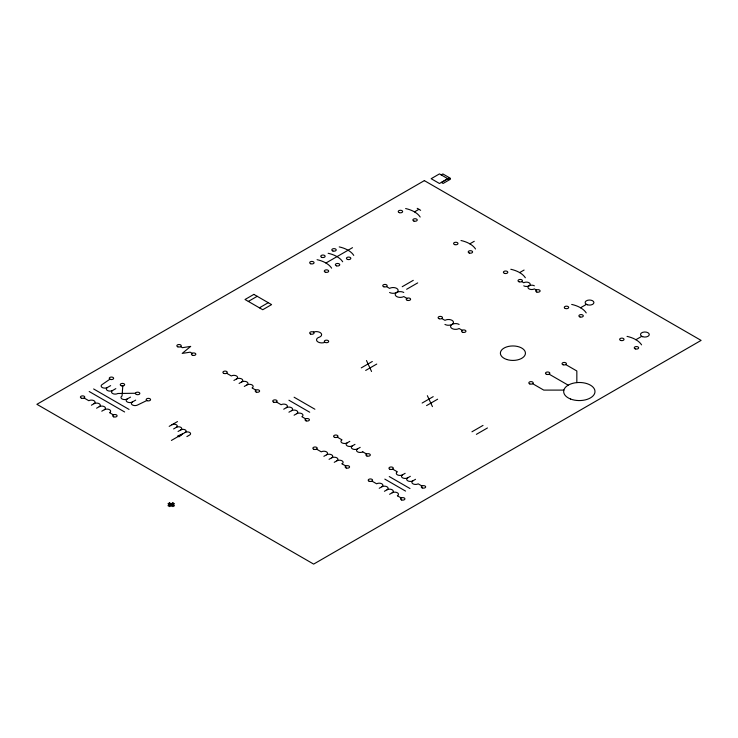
<?xml version="1.0" encoding="UTF-8"?>
<svg xmlns="http://www.w3.org/2000/svg" width="738" height="738" viewBox="0 0 738 738"><rect width="100%" height="100%" fill="white"/><g stroke="black" fill="none" stroke-linecap="round" stroke-linejoin="round"><path stroke-width="1.11" d="M122.785 385.919L122.065 395.965A3.672 2.122 0 0 0 122.065 398.963A3.672 2.122 0 0 0 127.259 398.963L130.506 397.109M109.897 379.203L102.213 384.507A3.672 2.122 0 0 0 102.213 387.496A3.672 2.122 0 0 0 107.407 387.496L110.635 385.633M441.213 174.897L442.874 173.937L450.401 178.282L448.741 179.242L439.461 173.9L431.158 178.697L439.461 183.494L447.763 178.697M248.337 301.418L257.193 296.307M325.928 263.014L352.506 247.673M414.488 211.88L418.916 209.324M107.407 387.496A3.672 2.122 0 0 0 107.407 390.494A3.672 2.122 0 0 0 112.591 390.494L115.82 388.631M259.407 307.811L268.263 302.7M91.401 405.208L93.994 403.704A3.672 2.122 0 0 1 99.187 403.704A3.672 2.122 0 0 1 99.187 406.703L96.586 408.206M101.779 411.195L104.372 409.701A3.672 2.122 0 0 1 109.565 409.701A3.672 2.122 0 0 1 109.565 412.699L113.357 414.885M127.259 398.963A3.672 2.122 0 0 0 127.259 401.961A3.672 2.122 0 0 0 132.443 401.961L135.691 400.107M469.838 243.835L474.266 241.28M233.909 380.448L236.501 378.954A3.672 2.122 0 0 1 241.695 378.954A3.672 2.122 0 0 1 241.695 381.943L239.103 383.446M402.21 286.713L413.28 280.329M169.186 426.361L177.489 421.573M406.638 289.278L417.708 282.885M244.287 386.444L246.889 384.941A3.672 2.122 0 0 1 252.073 384.941A3.672 2.122 0 0 1 252.073 387.939L255.874 390.134M173.614 428.926L176.382 427.32A3.127 1.808 0 0 1 180.81 427.32A3.127 1.808 0 0 1 180.81 429.885L178.042 431.481M171.4 440.429L185.238 432.44A3.127 1.808 0 0 1 189.666 432.44A3.127 1.808 0 0 1 189.666 434.996L186.898 436.592M519.653 272.599L524.081 270.043M283.724 409.212L286.316 407.708A3.672 2.122 0 0 1 291.51 407.708A3.672 2.122 0 0 1 291.51 410.706L288.918 412.201M361.251 367.884L372.321 361.491M365.679 370.439L376.749 364.055M294.102 415.199L296.704 413.704A3.672 2.122 0 0 1 301.888 413.704A3.672 2.122 0 0 1 301.888 416.702L305.689 418.889M580.548 307.755L586.433 304.36M323.871 456.333L326.464 454.839A3.672 2.122 0 0 1 331.657 454.839A3.672 2.122 0 0 1 331.657 457.837L329.056 459.331M337.349 437.173L342.017 439.866A3.672 2.122 0 0 0 342.017 442.865A3.672 2.122 0 0 0 347.201 442.865L349.803 441.361M422.136 403.04L433.206 396.647M347.201 442.865A3.672 2.122 0 0 0 347.201 445.863A3.672 2.122 0 0 0 352.395 445.863L354.987 444.359M426.564 405.596L437.634 399.203M334.249 462.329L336.842 460.826A3.672 2.122 0 0 1 342.035 460.826A3.672 2.122 0 0 1 342.035 463.824M352.395 445.863A3.672 2.122 0 0 0 352.395 448.852A3.672 2.122 0 0 0 357.589 448.852L360.181 447.357M471.951 431.795L483.021 425.411M635.898 339.711L641.783 336.316M379.221 488.288L381.814 486.794A3.672 2.122 0 0 1 387.007 486.794A3.672 2.122 0 0 1 387.007 489.792L384.406 491.287M392.699 469.128L397.367 471.822A3.672 2.122 0 0 0 397.367 474.82A3.672 2.122 0 0 0 402.551 474.82L405.153 473.316M476.379 434.35L487.449 427.966M402.551 474.82A3.672 2.122 0 0 0 402.551 477.818A3.672 2.122 0 0 0 407.745 477.818L410.337 476.314M389.599 494.285L392.192 492.781A3.672 2.122 0 0 1 397.385 492.781A3.672 2.122 0 0 1 397.385 495.779M407.745 477.818A3.672 2.122 0 0 0 407.745 480.807A3.672 2.122 0 0 0 412.939 480.807L415.531 479.313M146.834 400.531L137.655 404.959A3.672 2.122 0 0 1 132.443 404.959A3.672 2.122 0 0 1 132.443 401.961M135.478 393.253L117.785 393.492A3.672 2.122 0 0 1 112.591 393.492A3.672 2.122 0 0 1 112.591 390.494M563.878 390.098L543.74 390.098L532.67 383.705M417.191 208.328L420.651 210.321M521.766 281.602L523.749 282.755A3.755 2.168 0 0 1 529.063 282.755A3.755 2.168 0 0 1 529.063 285.818A3.755 2.168 0 0 0 529.063 288.89A3.755 2.168 0 0 0 534.377 288.89L536.369 290.034M565.769 364.6L576.839 370.983L576.839 382.607M549.164 374.184L568.205 385.171M386.491 286.593L389.59 288.383A5.009 2.897 0 0 1 396.675 288.383A5.009 2.897 0 0 1 396.675 292.469A5.009 2.897 0 0 0 396.675 296.556A5.009 2.897 0 0 0 403.76 296.556L406.859 298.346M441.841 318.548L444.94 320.338A5.009 2.897 0 0 1 452.025 320.338A5.009 2.897 0 0 1 452.025 324.425A5.009 2.897 0 0 0 452.025 328.511A5.009 2.897 0 0 0 459.11 328.511L462.209 330.301M294.102 397.228L314.905 409.23M288.918 400.217L309.711 412.228M180.589 346.666L182.36 347.69L190.699 346.399L182.203 353.41L190.136 352.183L192.101 353.317M226.649 373.262L231.317 375.956A3.672 2.122 0 0 1 236.501 375.956A3.672 2.122 0 0 1 236.501 378.954M276.464 402.016L281.132 404.719A3.672 2.122 0 0 1 286.316 404.719A3.672 2.122 0 0 1 286.316 407.708M362.819 451.877L366.574 454.045M421.924 486.001L418.169 483.833A3.672 2.122 0 0 1 412.939 483.805A3.672 2.122 0 0 1 412.939 480.807M389.249 476.554L410.005 488.538M384.821 479.11L405.577 491.093M316.602 449.147L321.279 451.841A3.672 2.122 0 0 1 326.464 451.841A3.672 2.122 0 0 1 326.464 454.839M342.072 463.851L345.827 466.019M371.952 481.102L376.629 483.796A3.672 2.122 0 0 1 381.814 483.796A3.672 2.122 0 0 1 381.814 486.794M397.422 495.807L401.177 497.975M93.625 388.963L129.049 409.415M89.197 391.518L124.621 411.97M84.132 398.013L88.809 400.716A3.672 2.122 0 0 1 93.994 400.716A3.672 2.122 0 0 1 93.994 403.704M171.299 503.75L172.932 504.691M169.537 504.774L171.17 505.715M427.367 395.706L432.44 406.62M366.482 360.55L371.555 371.472M403.76 292.469A5.009 2.897 0 0 0 396.675 292.469A5.009 2.897 0 0 1 389.59 292.469M171.954 424.765A3.127 1.808 0 0 1 176.382 424.765A3.127 1.808 0 0 1 176.382 427.32M180.81 429.885A3.127 1.808 0 0 1 185.238 429.885A3.127 1.808 0 0 1 185.238 432.44M99.187 406.703A3.672 2.122 0 0 1 104.372 406.703A3.672 2.122 0 0 1 104.372 409.701M387.007 489.792A3.672 2.122 0 0 1 392.192 489.792A3.672 2.122 0 0 1 392.192 492.781M331.657 457.837A3.672 2.122 0 0 1 336.842 457.837A3.672 2.122 0 0 1 336.842 460.826M362.773 451.85A3.672 2.122 0 0 1 357.589 451.85A3.672 2.122 0 0 1 357.589 448.852M291.51 410.706A3.672 2.122 0 0 1 296.704 410.706A3.672 2.122 0 0 1 296.704 413.704M241.695 381.943A3.672 2.122 0 0 1 246.889 381.943A3.672 2.122 0 0 1 246.889 384.941M324.941 342.321A5.295 3.053 0 0 1 317.239 341.39A5.295 3.053 0 0 1 319.655 337.063A5.323 3.072 0 0 0 320.624 332.875A5.323 3.072 0 0 0 313.429 332.091M459.11 324.425A5.009 2.897 0 0 0 452.025 324.425A5.009 2.897 0 0 1 444.94 324.425M317.082 259.684A24.954 14.409 0 0 1 331.611 268.162M328.152 253.291A24.954 14.409 0 0 1 342.681 261.778M339.222 246.898A24.954 14.409 0 0 1 353.751 255.385M627.042 336.38A24.954 14.409 0 0 1 641.571 344.858M571.692 304.425A24.954 14.409 0 0 1 586.221 312.903M510.807 269.269A24.954 14.409 0 0 1 525.336 277.756M523.749 285.818A3.755 2.168 0 0 0 529.063 285.818A3.755 2.168 0 0 1 534.377 285.818M460.992 240.514A24.954 14.409 0 0 1 475.521 248.992M405.642 208.55A24.954 14.409 0 0 1 420.171 217.037M182.471 434.036L179.011 436.831L177.627 436.029L182.471 434.036M424.35 180.626L36.9 404.313L313.65 564.1L701.1 340.402L424.35 180.626M448.741 178.282L441.472 182.48L443.132 183.439L450.401 179.242L448.741 178.282M253.872 294.388L245.016 299.499L262.728 309.729L271.584 304.609L253.872 294.388M169.537 502.855L167.978 503.75L172.932 506.609L174.491 505.715L169.537 502.855M172.858 502.855L167.978 505.668L169.611 506.609L174.491 503.796L172.858 502.855M407.311 300.338A2.196 1.264 0 0 0 410.605 299.241A2.196 1.264 0 0 0 407.311 298.152A2.196 1.264 0 0 0 407.311 300.338M383.843 286.787A2.196 1.264 0 0 0 387.136 285.698A2.196 1.264 0 0 0 383.843 284.6A2.196 1.264 0 0 0 383.843 286.787M136.419 394.479A2.196 1.264 0 0 0 139.833 393.52A2.196 1.264 0 0 0 136.687 392.293A2.196 1.264 0 0 0 136.419 394.479M121.373 385.771A2.196 1.264 0 0 0 124.657 384.673A2.196 1.264 0 0 0 121.373 383.575A2.196 1.264 0 0 0 121.373 385.771M147.157 400.679A2.196 1.264 0 0 0 150.57 399.719A2.196 1.264 0 0 0 147.425 398.492A2.196 1.264 0 0 0 147.157 400.679M110.22 379.35A2.196 1.264 0 0 0 113.634 378.4A2.196 1.264 0 0 0 110.488 377.173A2.196 1.264 0 0 0 110.22 379.35M81.494 398.216A2.196 1.264 0 0 0 84.778 397.118A2.196 1.264 0 0 0 81.494 396.029A2.196 1.264 0 0 0 81.494 398.216M113.68 416.832A2.196 1.264 0 0 0 117.093 415.872A2.196 1.264 0 0 0 113.947 414.645A2.196 1.264 0 0 0 113.68 416.832M390.051 469.331A2.196 1.264 0 0 0 393.336 468.233A2.196 1.264 0 0 0 390.051 467.136A2.196 1.264 0 0 0 390.051 469.331M422.247 487.938A2.196 1.264 0 0 0 425.66 486.988A2.196 1.264 0 0 0 422.514 485.752A2.196 1.264 0 0 0 422.247 487.938M401.638 499.967A2.196 1.264 0 0 0 404.922 498.87A2.196 1.264 0 0 0 401.638 497.772A2.196 1.264 0 0 0 401.638 499.967M369.175 481.259A2.196 1.264 0 0 0 372.589 480.3A2.196 1.264 0 0 0 369.443 479.073A2.196 1.264 0 0 0 369.175 481.259M313.825 449.294A2.196 1.264 0 0 0 317.239 448.344A2.196 1.264 0 0 0 314.093 447.108A2.196 1.264 0 0 0 313.825 449.294M346.288 468.012A2.196 1.264 0 0 0 349.572 466.914A2.196 1.264 0 0 0 346.288 465.816A2.196 1.264 0 0 0 346.288 468.012M366.897 455.983A2.196 1.264 0 0 0 370.31 455.032A2.196 1.264 0 0 0 367.164 453.796A2.196 1.264 0 0 0 366.897 455.983M334.701 437.376A2.196 1.264 0 0 0 337.986 436.278A2.196 1.264 0 0 0 334.701 435.18A2.196 1.264 0 0 0 334.701 437.376M306.141 420.881A2.196 1.264 0 0 0 309.425 419.784A2.196 1.264 0 0 0 306.141 418.695A2.196 1.264 0 0 0 306.141 420.881M273.687 402.173A2.196 1.264 0 0 0 277.101 401.214A2.196 1.264 0 0 0 273.955 399.987A2.196 1.264 0 0 0 273.687 402.173M223.872 373.41A2.196 1.264 0 0 0 227.286 372.45A2.196 1.264 0 0 0 224.14 371.223A2.196 1.264 0 0 0 223.872 373.41M256.326 392.118A2.196 1.264 0 0 0 259.61 391.029A2.196 1.264 0 0 0 256.326 389.932A2.196 1.264 0 0 0 256.326 392.118M192.424 355.255A2.196 1.264 0 0 0 195.838 354.295A2.196 1.264 0 0 0 192.692 353.068A2.196 1.264 0 0 0 192.424 355.255M177.812 346.823A2.196 1.264 0 0 0 181.225 345.864A2.196 1.264 0 0 0 178.079 344.637A2.196 1.264 0 0 0 177.812 346.823M325.393 342.524A2.196 1.264 0 0 0 328.687 341.426A2.196 1.264 0 0 0 325.393 340.329A2.196 1.264 0 0 0 325.393 342.524M310.652 334.037A2.196 1.264 0 0 0 314.065 333.078A2.196 1.264 0 0 0 310.919 331.851A2.196 1.264 0 0 0 310.652 334.037M563.122 364.793A2.196 1.264 0 0 0 566.406 363.705A2.196 1.264 0 0 0 563.122 362.607A2.196 1.264 0 0 0 563.122 364.793M529.783 383.926A2.196 1.264 0 0 0 533.196 382.967A2.196 1.264 0 0 0 530.05 381.74A2.196 1.264 0 0 0 529.783 383.926M546.443 374.304A2.196 1.264 0 0 0 549.856 373.345A2.196 1.264 0 0 0 546.71 372.118A2.196 1.264 0 0 0 546.443 374.304M570.557 399.018A15.655 9.04 0 0 0 594.948 392.182A15.655 9.04 0 0 0 572.485 383.4A15.655 9.04 0 0 0 570.557 399.018M506.646 359.452A12.528 7.232 0 0 0 525.438 353.188A12.528 7.232 0 0 0 506.646 346.925A12.528 7.232 0 0 0 506.646 359.452M462.532 332.248A2.196 1.264 0 0 0 465.946 331.288A2.196 1.264 0 0 0 462.8 330.061A2.196 1.264 0 0 0 462.532 332.248M439.193 318.742A2.196 1.264 0 0 0 442.486 317.654A2.196 1.264 0 0 0 439.193 316.556A2.196 1.264 0 0 0 439.193 318.742M310.652 263.734A2.196 1.264 0 0 0 314.065 262.774A2.196 1.264 0 0 0 310.919 261.547A2.196 1.264 0 0 0 310.652 263.734M325.393 272.221A2.196 1.264 0 0 0 328.687 271.123A2.196 1.264 0 0 0 325.393 270.025A2.196 1.264 0 0 0 325.393 272.221M336.463 265.828A2.196 1.264 0 0 0 339.757 264.73A2.196 1.264 0 0 0 336.463 263.632A2.196 1.264 0 0 0 336.463 265.828M321.722 257.341A2.196 1.264 0 0 0 325.135 256.381A2.196 1.264 0 0 0 321.989 255.154A2.196 1.264 0 0 0 321.722 257.341M347.533 259.435A2.196 1.264 0 0 0 350.827 258.337A2.196 1.264 0 0 0 347.533 257.248A2.196 1.264 0 0 0 347.533 259.435M332.921 251.003A2.196 1.264 0 0 0 336.214 249.905A2.196 1.264 0 0 0 332.921 248.807A2.196 1.264 0 0 0 332.921 251.003M642.687 336.712A4.382 2.528 0 0 0 649.265 334.526A4.382 2.528 0 0 0 642.687 332.331A4.382 2.528 0 0 0 642.687 336.712M635.353 348.917A2.196 1.264 0 0 0 638.647 347.819A2.196 1.264 0 0 0 635.353 346.722A2.196 1.264 0 0 0 635.353 348.917M620.612 340.43A2.196 1.264 0 0 0 624.025 339.471A2.196 1.264 0 0 0 620.879 338.244A2.196 1.264 0 0 0 620.612 340.43M565.262 308.475A2.196 1.264 0 0 0 568.675 307.515A2.196 1.264 0 0 0 565.529 306.288A2.196 1.264 0 0 0 565.262 308.475M580.003 316.962A2.196 1.264 0 0 0 583.297 315.864A2.196 1.264 0 0 0 580.003 314.766A2.196 1.264 0 0 0 580.003 316.962M587.337 304.757A4.382 2.528 0 0 0 593.915 302.571A4.382 2.528 0 0 0 587.337 300.375A4.382 2.528 0 0 0 587.337 304.757M536.821 292.036A2.205 1.273 0 0 0 540.124 290.929A2.205 1.273 0 0 0 536.821 289.831A2.205 1.273 0 0 0 536.821 292.036M504.506 273.374A2.196 1.264 0 0 0 507.799 272.276A2.196 1.264 0 0 0 504.506 271.178A2.196 1.264 0 0 0 504.506 273.374M519.118 281.805A2.196 1.264 0 0 0 522.412 280.708A2.196 1.264 0 0 0 519.118 279.61A2.196 1.264 0 0 0 519.118 281.805M454.691 244.61A2.196 1.264 0 0 0 457.984 243.512A2.196 1.264 0 0 0 454.691 242.415A2.196 1.264 0 0 0 454.691 244.61M469.303 253.042A2.196 1.264 0 0 0 472.597 251.953A2.196 1.264 0 0 0 469.303 250.855A2.196 1.264 0 0 0 469.303 253.042M399.341 212.655A2.196 1.264 0 0 0 402.634 211.557A2.196 1.264 0 0 0 399.341 210.459A2.196 1.264 0 0 0 399.341 212.655M413.953 221.086A2.196 1.264 0 0 0 417.247 219.998A2.196 1.264 0 0 0 413.953 218.9A2.196 1.264 0 0 0 413.953 221.086"/></g></svg>
